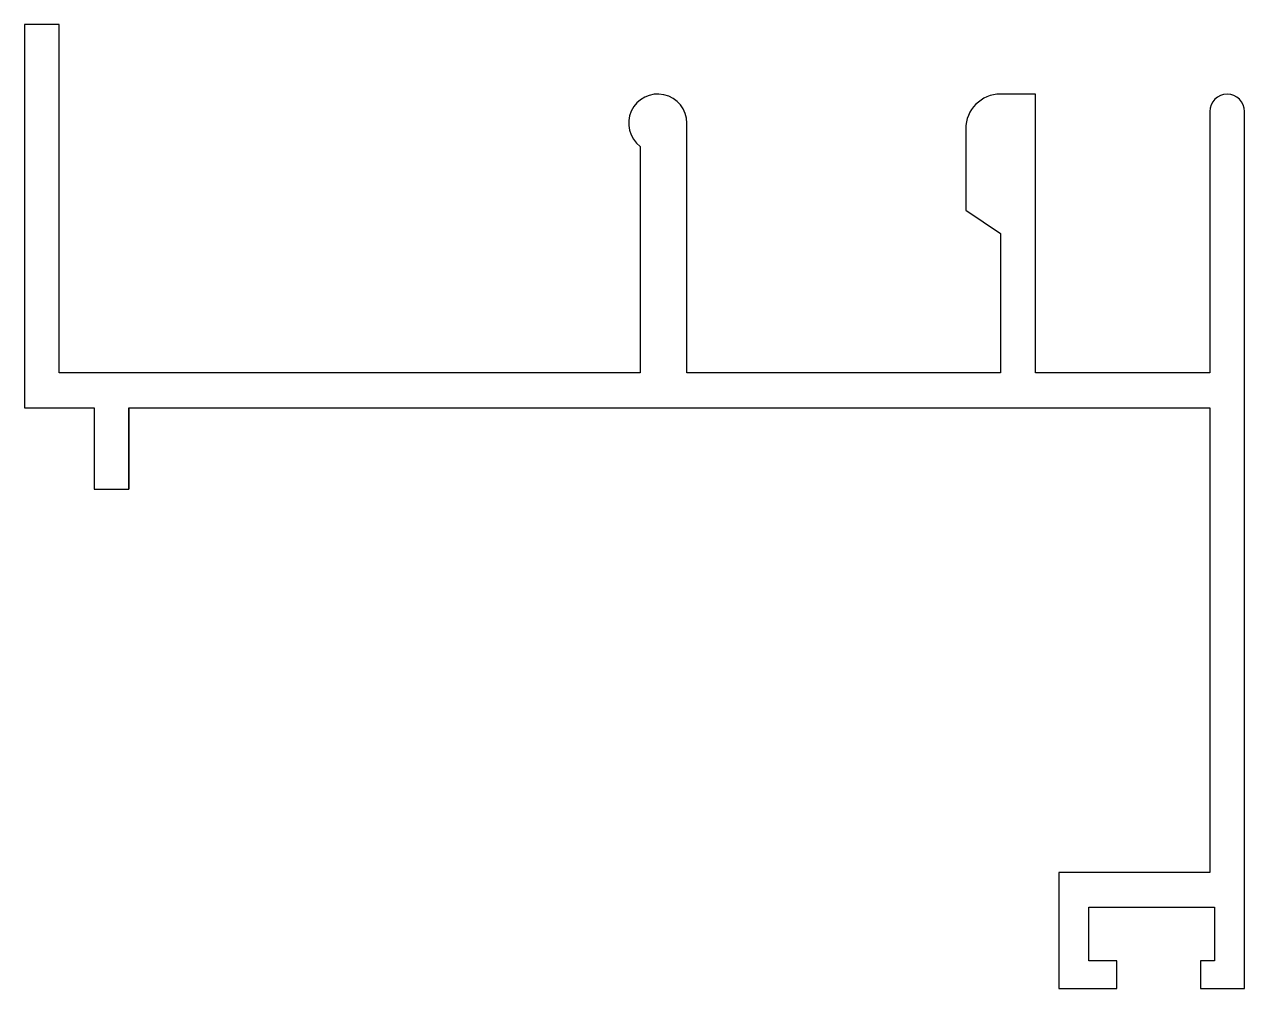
# Model space of a CAD drawing. Extents: x 3250.4 to 3302.9, y 1311.2 to 1352.7.
import ezdxf

# ---------------------------------------------------------------- set-up
doc = ezdxf.new("R2010")
doc.units = 0
doc.layers.add('ANA', color=220, linetype='CONTINUOUS')

msp = doc.modelspace()

# ---------------------------------------------------------------- linework, layer by layer
at = {"layer": 'ANA', "color": 0}
for p, q in [((3251.91, 1352.691), (3250.41, 1352.691)), ((3250.41, 1352.691), (3250.41, 1336.191)), ((3251.91, 1337.691), (3251.91, 1352.691)), ((3293.91, 1349.691), (3292.41, 1349.691)), ((3293.91, 1337.691), (3293.91, 1349.691)), ((3301.41, 1348.941), (3301.41, 1337.691)), ((3302.91, 1311.191), (3302.91, 1348.941)), ((3278.91, 1337.691), (3278.91, 1348.441)), ((3290.91, 1348.191), (3290.91, 1344.691)), ((3276.91, 1347.441), (3276.91, 1337.691)), ((3290.91, 1344.691), (3292.41, 1343.691)), ((3292.41, 1343.691), (3292.41, 1337.691)), ((3276.91, 1337.691), (3251.91, 1337.691)), ((3292.41, 1337.691), (3278.91, 1337.691)), ((3301.41, 1337.691), (3293.91, 1337.691)), ((3250.41, 1336.191), (3253.41, 1336.191)), ((3253.41, 1336.191), (3253.41, 1332.691)), ((3254.91, 1332.691), (3254.91, 1336.191)), ((3254.91, 1336.191), (3254.91, 1332.691)), ((3254.91, 1332.691), (3254.91, 1336.191)), ((3254.91, 1336.191), (3301.41, 1336.191)), ((3301.41, 1336.191), (3301.41, 1316.191)), ((3253.41, 1332.691), (3254.91, 1332.691)), ((3301.41, 1316.191), (3294.91, 1316.191)), ((3294.91, 1316.191), (3294.91, 1311.191)), ((3296.21, 1312.391), (3296.21, 1314.691)), ((3296.21, 1314.691), (3301.61, 1314.691)), ((3301.61, 1314.691), (3301.61, 1312.391)), ((3297.41, 1312.391), (3296.21, 1312.391)), ((3297.41, 1311.191), (3297.41, 1312.391)), ((3301.61, 1312.391), (3301.01, 1312.391)), ((3301.01, 1312.391), (3301.01, 1311.191)), ((3294.91, 1311.191), (3297.41, 1311.191)), ((3301.01, 1311.191), (3302.91, 1311.191))]:
    msp.add_line(p, q, dxfattribs=at)
for centre, radius, start, end in [((3277.66, 1348.441), 1.25, 360, 233.1301), ((3292.41, 1348.191), 1.5, 90, 180), ((3302.16, 1348.941), 0.75, 0, 180)]:
    msp.add_arc(centre, radius, start, end, dxfattribs=at)

doc.saveas('drawing.dxf')
